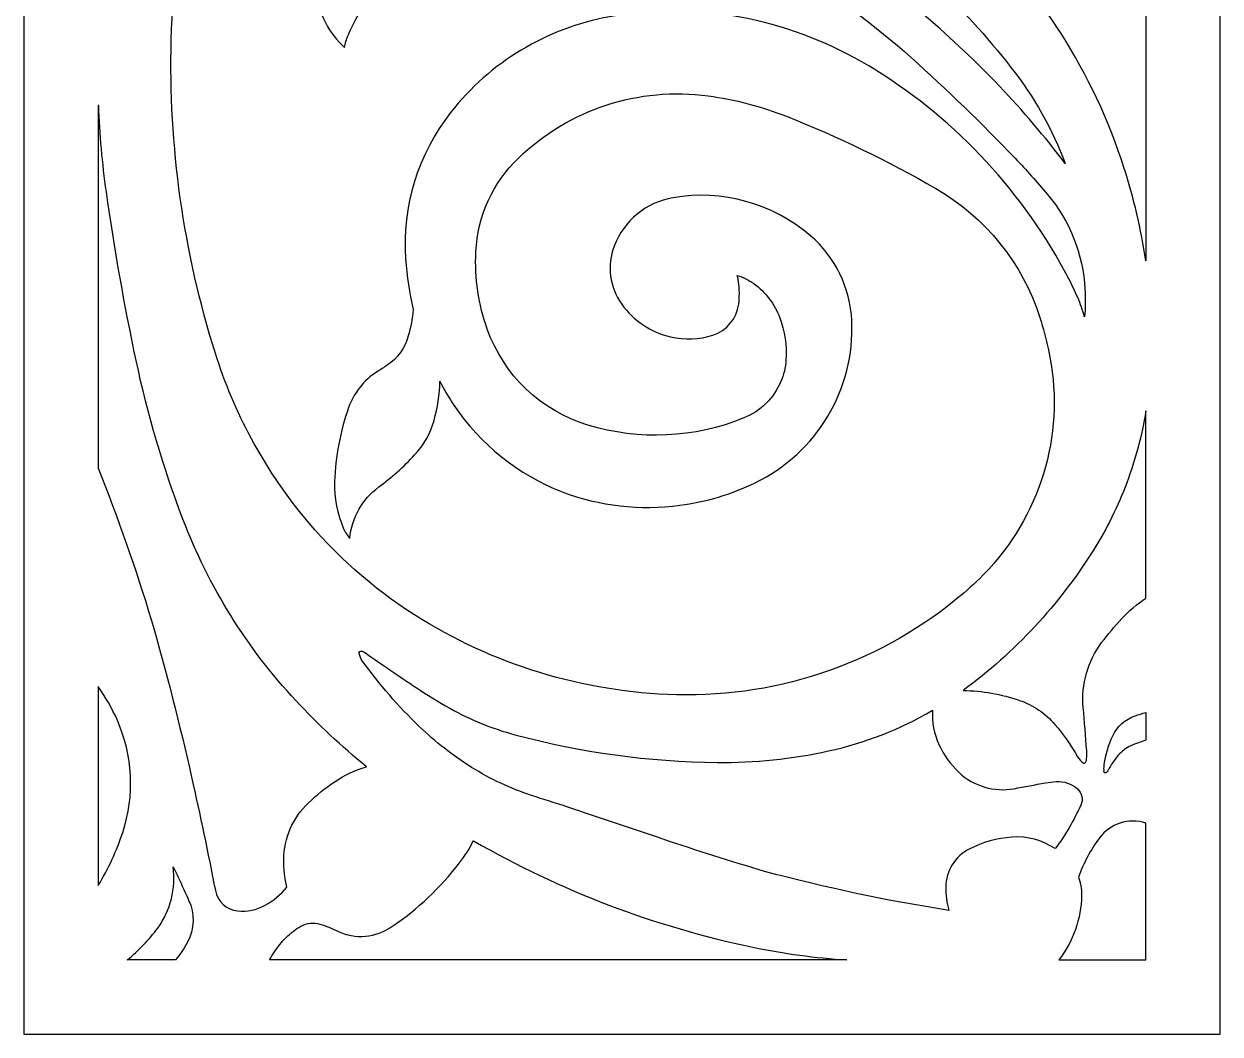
# Model space of a CAD drawing. Header units: centimetres. Extents: x 16.2 to 21.4, y -9 to 9.
# Drawn here: x 16.2 to 21.44, y -9 to -4.58 of the extents above; entities that cross this region are included whole.
import ezdxf

# ---------------------------------------------------------------- set-up
doc = ezdxf.new("R2010")
doc.units = ezdxf.units.CM
doc.header["$MEASUREMENT"] = 0
doc.layers.add('layer 1', color=7, linetype='Continuous')

msp = doc.modelspace()

# ---------------------------------------------------------------- linework, layer by layer
at = {"layer": 'layer 1', "color": 250}
for points, knots in [([(16.20135, 9.00077), (16.20135, 9.00077), (21.43971, 9.00077), (21.43971, 9.00077), (21.43971, 9.00077), (21.43971, 9.00077), (21.43971, -9.00021), (21.43971, -9.00021), (21.43971, -9.00021), (21.43971, -9.00021), (16.20134, -9.00021), (16.20134, -9.00021), (16.20134, -9.00021), (16.20134, -9.00021), (16.20134, 9.00077), (16.20134, 9.00077), (16.20134, 9.00077), (16.20134, 9.00077), (16.20135, 9.00077), (16.20135, 9.00077)], [0, 0, 0, 0, 0.1666667, 0.1666667, 0.1666667, 0.1666667, 0.3333333, 0.3333333, 0.3333333, 0.3333333, 0.5, 0.5, 0.5, 0.5, 0.6666667, 0.6666667, 0.6666667, 0.6666667, 1, 1, 1, 1]), ([(17.90668, -5.82634), (17.88901, -5.75374), (17.8776, -5.67974), (17.87254, -5.60517), (17.87254, -5.60517), (17.85688, -5.37431), (17.92733, -5.14566), (18.07016, -4.96358), (18.07016, -4.96358), (18.24286, -4.74343), (18.49053, -4.59418), (18.76588, -4.54424), (18.76588, -4.54424), (18.97947, -4.50549), (19.19881, -4.51118), (19.4101, -4.56089), (19.4101, -4.56089), (19.59455, -4.60434), (19.77068, -4.67771), (19.93146, -4.778), (19.93146, -4.778), (20.29009, -5.00175), (20.5823, -5.31774), (20.77753, -5.69273), (20.77753, -5.69273), (20.79118, -5.71957), (20.80407, -5.74677), (20.81614, -5.77436), (20.81614, -5.77436), (20.82818, -5.80197), (20.8383, -5.8304), (20.84646, -5.85939), (20.84646, -5.85939), (20.84959, -5.81903), (20.85011, -5.77847), (20.84798, -5.73804), (20.84798, -5.73804), (20.83997, -5.58522), (20.78237, -5.43927), (20.68383, -5.3222), (20.68383, -5.3222), (20.63828, -5.26803), (20.59097, -5.21536), (20.542, -5.16421), (20.542, -5.16421), (20.39586, -5.01164), (20.24411, -4.86449), (20.08705, -4.72317), (20.08705, -4.72317), (19.92962, -4.58151), (19.75851, -4.45595), (19.5761, -4.34834), (19.5761, -4.34834), (19.40976, -4.25021), (19.22916, -4.1786), (19.04074, -4.13609), (19.04074, -4.13609), (18.85286, -4.09371), (18.66071, -4.07319), (18.46811, -4.07502), (18.46811, -4.07502), (18.32476, -4.07639), (18.18401, -4.11283), (18.05806, -4.18122), (18.05806, -4.18122), (17.93289, -4.2492), (17.82145, -4.33973), (17.72925, -4.44831), (17.72925, -4.44831), (17.68403, -4.50159), (17.64745, -4.56158), (17.6208, -4.62621), (17.6208, -4.62621), (17.61376, -4.64322), (17.60879, -4.66102), (17.60594, -4.67925), (17.60594, -4.67925), (17.5721, -4.64888), (17.54408, -4.61251), (17.52343, -4.572), (17.52343, -4.572), (17.46084, -4.44938), (17.44149, -4.30915), (17.46853, -4.17417), (17.46853, -4.17417), (17.48368, -4.09833), (17.52132, -4.02874), (17.5765, -3.97452), (17.5765, -3.97452), (17.63137, -3.92063), (17.69935, -3.88186), (17.77367, -3.86211), (17.77367, -3.86211), (17.71571, -3.84984), (17.65943, -3.83043), (17.60617, -3.80431), (17.60617, -3.80431), (17.55311, -3.77829), (17.5018, -3.74871), (17.4527, -3.7158), (17.4527, -3.7158), (17.40552, -3.68416), (17.36329, -3.64562), (17.32748, -3.60149), (17.32748, -3.60149), (17.28747, -3.5523), (17.25742, -3.49577), (17.23896, -3.43513), (17.23896, -3.43513), (17.33008, -3.39099), (17.4289, -3.36489), (17.5299, -3.35832), (17.5299, -3.35832), (17.63032, -3.3518), (17.73115, -3.35659), (17.83049, -3.37262), (17.83049, -3.37262), (17.85061, -3.37588), (17.87058, -3.38021), (17.89023, -3.38558), (17.89023, -3.38558), (17.85722, -3.31857), (17.83806, -3.24553), (17.83394, -3.17091), (17.83394, -3.17091), (17.82979, -3.09658), (17.83771, -3.02206), (17.8574, -2.95026), (17.8574, -2.95026), (17.88795, -2.83865), (17.96319, -2.74452), (18.06524, -2.69004), (18.06524, -2.69004), (18.10502, -2.66884), (18.14732, -2.65275), (18.19112, -2.64225), (18.19112, -2.64225), (18.1728, -2.71757), (18.16217, -2.79453), (18.15946, -2.87201), (18.15946, -2.87201), (18.15669, -2.94936), (18.15819, -3.02675), (18.16391, -3.10394), (18.16391, -3.10394), (18.17405, -3.24039), (18.24801, -3.36399), (18.36356, -3.43734), (18.36356, -3.43734), (18.42968, -3.47932), (18.49913, -3.51588), (18.5712, -3.54661), (18.5712, -3.54661), (18.62159, -3.56818), (18.67191, -3.58998), (18.72207, -3.61213), (18.72207, -3.61213), (18.9257, -3.70593), (19.12313, -3.81277), (19.31307, -3.93183), (19.31307, -3.93183), (19.60627, -4.1156), (19.88613, -4.31993), (20.15048, -4.54323), (20.15048, -4.54323), (20.37738, -4.73491), (20.58246, -4.9511), (20.76193, -5.18777), (20.76193, -5.18777), (20.70447, -5.03594), (20.6243, -4.89373), (20.52409, -4.766), (20.52409, -4.766), (20.41758, -4.63023), (20.30099, -4.50267), (20.1753, -4.38447), (20.1753, -4.38447), (20.10587, -4.31915), (20.03494, -4.25538), (19.96266, -4.19322), (19.96266, -4.19322), (19.79788, -4.05145), (19.63571, -3.90671), (19.4761, -3.75914), (19.4761, -3.75914), (19.32935, -3.62347), (19.20095, -3.46912), (19.09416, -3.30019), (19.09416, -3.30019), (19.03798, -3.21126), (18.99188, -3.11625), (18.95678, -3.01708), (18.95678, -3.01708), (18.8532, -2.72447), (18.85039, -2.40547), (18.94867, -2.11105), (18.94867, -2.11105), (18.98473, -2.00815), (19.03466, -1.91066), (19.09708, -1.82129), (19.09708, -1.82129), (19.32775, -1.49087), (19.68695, -1.27248), (20.08643, -1.21943), (20.08643, -1.21943), (20.19959, -1.20444), (20.31478, -1.21741), (20.42177, -1.2572), (20.42177, -1.2572), (20.39609, -1.18169), (20.37859, -1.10362), (20.36958, -1.02437), (20.36958, -1.02437), (20.35638, -0.90827), (20.37542, -0.79072), (20.4246, -0.6847), (20.4246, -0.6847), (20.46059, -0.60718), (20.50609, -0.53445), (20.5601, -0.46824), (20.5601, -0.46824), (20.62848, -0.38432), (20.66326, -0.27806), (20.65767, -0.16992), (20.65767, -0.16992), (20.65457, -0.10984), (20.64615, -0.05019), (20.63247, 0.00836), (20.63247, 0.00836), (20.58879, -0.03633), (20.54349, -0.07944), (20.49669, -0.12083), (20.49669, -0.12083), (20.36946, -0.23348), (20.24027, -0.34382), (20.10921, -0.45193), (20.10921, -0.45193), (20.01951, -0.52593), (19.92641, -0.59569), (19.83026, -0.66105), (19.83026, -0.66105), (19.71498, -0.7365), (19.59745, -0.80842), (19.47778, -0.87672), (19.47778, -0.87672), (19.3576, -0.94535), (19.23767, -1.01443), (19.11798, -1.08392), (19.11798, -1.08392), (18.68908, -1.34289), (18.29961, -1.66193), (17.96131, -2.03152), (17.96131, -2.03152), (17.63709, -2.39054), (17.37022, -2.79727), (17.17, -3.23764), (17.17, -3.23764), (16.96894, -3.67988), (16.85895, -4.15781), (16.84653, -4.64346), (16.84653, -4.64346), (16.83462, -5.10957), (16.89998, -5.57428), (17.03994, -6.01901), (17.03994, -6.01901), (17.12164, -6.27847), (17.25186, -6.51993), (17.42386, -6.73065), (17.42386, -6.73065), (17.56226, -6.90029), (17.72691, -7.04661), (17.9117, -7.16408), (17.9117, -7.16408), (18.2553, -7.38253), (18.65155, -7.50353), (19.05858, -7.51411), (19.05858, -7.51411), (19.51899, -7.52611), (19.96723, -7.36744), (20.31741, -7.06831), (20.31741, -7.06831), (20.35589, -7.03546), (20.3924, -7.00037), (20.42675, -6.96326), (20.42675, -6.96326), (20.66573, -6.70503), (20.76341, -6.34663), (20.6882, -6.00297), (20.6882, -6.00297), (20.67781, -5.95546), (20.66521, -5.90847), (20.65046, -5.86216), (20.65046, -5.86216), (20.57436, -5.62344), (20.41204, -5.42188), (20.19502, -5.29669), (20.19502, -5.29669), (19.98482, -5.17549), (19.76611, -5.06977), (19.54053, -4.98043), (19.54053, -4.98043), (19.43051, -4.93689), (19.31565, -4.90683), (19.19841, -4.89093), (19.19841, -4.89093), (18.89408, -4.84975), (18.58784, -4.94991), (18.3669, -5.16324), (18.3669, -5.16324), (18.25468, -5.27155), (18.18803, -5.41845), (18.18056, -5.57425), (18.18056, -5.57425), (18.17503, -5.68935), (18.19204, -5.80433), (18.23068, -5.91291), (18.23068, -5.91291), (18.30261, -6.11496), (18.46595, -6.27078), (18.67121, -6.33299), (18.67121, -6.33299), (18.89581, -6.40112), (19.13683, -6.39011), (19.35422, -6.3017), (19.35422, -6.3017), (19.42719, -6.27207), (19.4854, -6.21486), (19.51631, -6.14241), (19.51631, -6.14241), (19.52909, -6.11249), (19.53665, -6.08058), (19.53867, -6.04812), (19.53867, -6.04812), (19.54257, -5.98494), (19.53316, -5.92167), (19.51112, -5.8624), (19.51112, -5.8624), (19.4888, -5.8024), (19.44919, -5.75045), (19.39722, -5.71312), (19.39722, -5.71312), (19.37538, -5.69742), (19.35119, -5.68527), (19.32554, -5.67709), (19.32554, -5.67709), (19.33496, -5.71837), (19.33695, -5.76102), (19.33149, -5.80299), (19.33149, -5.80299), (19.32326, -5.8661), (19.27938, -5.91887), (19.21885, -5.93851), (19.21885, -5.93851), (19.15873, -5.95799), (19.09438, -5.96072), (19.03281, -5.9464), (19.03281, -5.9464), (18.94655, -5.92639), (18.87055, -5.87555), (18.81913, -5.80346), (18.81913, -5.80346), (18.76623, -5.72932), (18.75401, -5.63355), (18.78643, -5.54848), (18.78643, -5.54848), (18.82873, -5.43748), (18.92665, -5.35703), (19.0437, -5.33694), (19.0437, -5.33694), (19.25929, -5.29998), (19.48025, -5.36125), (19.64611, -5.50387), (19.64611, -5.50387), (19.75494, -5.59746), (19.82039, -5.73194), (19.82698, -5.87529), (19.82698, -5.87529), (19.84079, -6.17527), (19.67414, -6.45474), (19.40385, -6.58551), (19.40385, -6.58551), (19.29979, -6.63582), (19.18835, -6.66916), (19.07378, -6.68426), (19.07378, -6.68426), (18.89981, -6.70724), (18.72283, -6.68709), (18.55848, -6.62566), (18.55848, -6.62566), (18.36542, -6.54996), (18.1999, -6.41713), (18.08415, -6.24504), (18.08415, -6.24504), (18.06182, -6.21157), (18.04137, -6.17686), (18.0229, -6.14109), (18.0229, -6.14109), (18.02167, -6.19906), (18.01304, -6.25665), (17.99726, -6.31244), (17.99726, -6.31244), (17.98133, -6.36879), (17.95227, -6.42061), (17.9125, -6.46357), (17.9125, -6.46357), (17.86471, -6.51525), (17.81209, -6.56225), (17.75538, -6.60395), (17.75538, -6.60395), (17.68285, -6.65734), (17.63671, -6.73927), (17.62869, -6.82897), (17.62869, -6.82897), (17.61754, -6.81633), (17.6084, -6.80207), (17.60157, -6.78665), (17.60157, -6.78665), (17.57289, -6.72191), (17.55931, -6.65143), (17.56182, -6.58062), (17.56182, -6.58062), (17.56574, -6.47012), (17.58644, -6.36081), (17.62316, -6.2565), (17.62316, -6.2565), (17.64599, -6.19169), (17.68994, -6.13633), (17.74795, -6.09946), (17.74795, -6.09946), (17.76274, -6.09005), (17.77745, -6.08051), (17.79209, -6.07085), (17.79209, -6.07085), (17.83757, -6.04082), (17.87052, -5.99521), (17.8848, -5.9426), (17.8848, -5.9426), (17.89515, -5.90448), (17.90245, -5.86562), (17.90667, -5.82634), (17.90667, -5.82634), (17.90667, -5.82634), (17.90668, -5.82634), (17.90668, -5.82634)], [0, 0, 0, 0, 0.0089286, 0.0089286, 0.0089286, 0.0089286, 0.0178571, 0.0178571, 0.0178571, 0.0178571, 0.0267857, 0.0267857, 0.0267857, 0.0267857, 0.0357143, 0.0357143, 0.0357143, 0.0357143, 0.0446429, 0.0446429, 0.0446429, 0.0446429, 0.0535714, 0.0535714, 0.0535714, 0.0535714, 0.0625, 0.0625, 0.0625, 0.0625, 0.0714286, 0.0714286, 0.0714286, 0.0714286, 0.0803571, 0.0803571, 0.0803571, 0.0803571, 0.0892857, 0.0892857, 0.0892857, 0.0892857, 0.0982143, 0.0982143, 0.0982143, 0.0982143, 0.1071429, 0.1071429, 0.1071429, 0.1071429, 0.1160714, 0.1160714, 0.1160714, 0.1160714, 0.125, 0.125, 0.125, 0.125, 0.1339286, 0.1339286, 0.1339286, 0.1339286, 0.1428571, 0.1428571, 0.1428571, 0.1428571, 0.1517857, 0.1517857, 0.1517857, 0.1517857, 0.1607143, 0.1607143, 0.1607143, 0.1607143, 0.1696429, 0.1696429, 0.1696429, 0.1696429, 0.1785714, 0.1785714, 0.1785714, 0.1785714, 0.1875, 0.1875, 0.1875, 0.1875, 0.1964286, 0.1964286, 0.1964286, 0.1964286, 0.2053571, 0.2053571, 0.2053571, 0.2053571, 0.2142857, 0.2142857, 0.2142857, 0.2142857, 0.2232143, 0.2232143, 0.2232143, 0.2232143, 0.2321429, 0.2321429, 0.2321429, 0.2321429, 0.2410714, 0.2410714, 0.2410714, 0.2410714, 0.25, 0.25, 0.25, 0.25, 0.2589286, 0.2589286, 0.2589286, 0.2589286, 0.2678571, 0.2678571, 0.2678571, 0.2678571, 0.2767857, 0.2767857, 0.2767857, 0.2767857, 0.2857143, 0.2857143, 0.2857143, 0.2857143, 0.2946429, 0.2946429, 0.2946429, 0.2946429, 0.3035714, 0.3035714, 0.3035714, 0.3035714, 0.3125, 0.3125, 0.3125, 0.3125, 0.3214286, 0.3214286, 0.3214286, 0.3214286, 0.3303571, 0.3303571, 0.3303571, 0.3303571, 0.3392857, 0.3392857, 0.3392857, 0.3392857, 0.3482143, 0.3482143, 0.3482143, 0.3482143, 0.3571429, 0.3571429, 0.3571429, 0.3571429, 0.3660714, 0.3660714, 0.3660714, 0.3660714, 0.375, 0.375, 0.375, 0.375, 0.3839286, 0.3839286, 0.3839286, 0.3839286, 0.3928571, 0.3928571, 0.3928571, 0.3928571, 0.4017857, 0.4017857, 0.4017857, 0.4017857, 0.4107143, 0.4107143, 0.4107143, 0.4107143, 0.4196429, 0.4196429, 0.4196429, 0.4196429, 0.4285714, 0.4285714, 0.4285714, 0.4285714, 0.4375, 0.4375, 0.4375, 0.4375, 0.4464286, 0.4464286, 0.4464286, 0.4464286, 0.4553571, 0.4553571, 0.4553571, 0.4553571, 0.4642857, 0.4642857, 0.4642857, 0.4642857, 0.4732143, 0.4732143, 0.4732143, 0.4732143, 0.4821429, 0.4821429, 0.4821429, 0.4821429, 0.4910714, 0.4910714, 0.4910714, 0.4910714, 0.5, 0.5, 0.5, 0.5, 0.5089286, 0.5089286, 0.5089286, 0.5089286, 0.5178571, 0.5178571, 0.5178571, 0.5178571, 0.5267857, 0.5267857, 0.5267857, 0.5267857, 0.5357143, 0.5357143, 0.5357143, 0.5357143, 0.5446429, 0.5446429, 0.5446429, 0.5446429, 0.5535714, 0.5535714, 0.5535714, 0.5535714, 0.5625, 0.5625, 0.5625, 0.5625, 0.5714286, 0.5714286, 0.5714286, 0.5714286, 0.5803571, 0.5803571, 0.5803571, 0.5803571, 0.5892857, 0.5892857, 0.5892857, 0.5892857, 0.5982143, 0.5982143, 0.5982143, 0.5982143, 0.6071429, 0.6071429, 0.6071429, 0.6071429, 0.6160714, 0.6160714, 0.6160714, 0.6160714, 0.625, 0.625, 0.625, 0.625, 0.6339286, 0.6339286, 0.6339286, 0.6339286, 0.6428571, 0.6428571, 0.6428571, 0.6428571, 0.6517857, 0.6517857, 0.6517857, 0.6517857, 0.6607143, 0.6607143, 0.6607143, 0.6607143, 0.6696429, 0.6696429, 0.6696429, 0.6696429, 0.6785714, 0.6785714, 0.6785714, 0.6785714, 0.6875, 0.6875, 0.6875, 0.6875, 0.6964286, 0.6964286, 0.6964286, 0.6964286, 0.7053571, 0.7053571, 0.7053571, 0.7053571, 0.7142857, 0.7142857, 0.7142857, 0.7142857, 0.7232143, 0.7232143, 0.7232143, 0.7232143, 0.7321429, 0.7321429, 0.7321429, 0.7321429, 0.7410714, 0.7410714, 0.7410714, 0.7410714, 0.75, 0.75, 0.75, 0.75, 0.7589286, 0.7589286, 0.7589286, 0.7589286, 0.7678571, 0.7678571, 0.7678571, 0.7678571, 0.7767857, 0.7767857, 0.7767857, 0.7767857, 0.7857143, 0.7857143, 0.7857143, 0.7857143, 0.7946429, 0.7946429, 0.7946429, 0.7946429, 0.8035714, 0.8035714, 0.8035714, 0.8035714, 0.8125, 0.8125, 0.8125, 0.8125, 0.8214286, 0.8214286, 0.8214286, 0.8214286, 0.8303571, 0.8303571, 0.8303571, 0.8303571, 0.8392857, 0.8392857, 0.8392857, 0.8392857, 0.8482143, 0.8482143, 0.8482143, 0.8482143, 0.8571429, 0.8571429, 0.8571429, 0.8571429, 0.8660714, 0.8660714, 0.8660714, 0.8660714, 0.875, 0.875, 0.875, 0.875, 0.8839286, 0.8839286, 0.8839286, 0.8839286, 0.8928571, 0.8928571, 0.8928571, 0.8928571, 0.9017857, 0.9017857, 0.9017857, 0.9017857, 0.9107143, 0.9107143, 0.9107143, 0.9107143, 0.9196429, 0.9196429, 0.9196429, 0.9196429, 0.9285714, 0.9285714, 0.9285714, 0.9285714, 0.9375, 0.9375, 0.9375, 0.9375, 0.9464286, 0.9464286, 0.9464286, 0.9464286, 0.9553571, 0.9553571, 0.9553571, 0.9553571, 0.9642857, 0.9642857, 0.9642857, 0.9642857, 0.9732143, 0.9732143, 0.9732143, 0.9732143, 0.9821429, 0.9821429, 0.9821429, 0.9821429, 1, 1, 1, 1]), ([(21.11469, -2.63164), (21.10598, -2.6626), (21.09554, -2.69303), (21.08337, -2.72276), (21.08337, -2.72276), (21.03745, -2.83497), (20.95479, -2.92835), (20.84898, -2.9876), (20.84898, -2.9876), (20.65498, -3.09624), (20.42903, -3.13389), (20.21026, -3.09413), (20.21026, -3.09413), (20.03626, -3.0625), (19.88627, -2.95275), (19.80334, -2.7966), (19.80334, -2.7966), (19.74884, -2.69402), (19.74629, -2.57159), (19.79644, -2.4668), (19.79644, -2.4668), (19.82205, -2.4132), (19.86377, -2.36888), (19.91568, -2.33998), (19.91568, -2.33998), (20.00547, -2.29078), (20.11421, -2.2908), (20.20399, -2.33998), (20.20399, -2.33998), (20.25986, -2.37055), (20.30302, -2.42004), (20.32569, -2.47955), (20.32569, -2.47955), (20.34818, -2.53849), (20.35282, -2.60276), (20.33913, -2.66427), (20.33913, -2.66427), (20.33235, -2.69459), (20.31257, -2.7204), (20.28509, -2.73481), (20.28509, -2.73481), (20.25821, -2.74892), (20.22757, -2.75423), (20.19754, -2.74998), (20.19754, -2.74998), (20.21471, -2.78727), (20.23891, -2.82088), (20.26873, -2.84906), (20.26873, -2.84906), (20.32564, -2.90282), (20.40623, -2.92328), (20.48189, -2.90305), (20.48189, -2.90305), (20.59768, -2.87208), (20.70485, -2.81525), (20.7954, -2.73672), (20.7954, -2.73672), (20.87463, -2.66805), (20.91888, -2.56755), (20.91597, -2.46272), (20.91597, -2.46272), (20.91446, -2.40845), (20.90774, -2.35448), (20.89584, -2.30151), (20.89584, -2.30151), (20.82961, -2.01187), (20.6323, -1.76985), (20.36182, -1.64692), (20.36182, -1.64692), (20.23499, -1.58925), (20.09167, -1.57944), (19.95817, -1.61931), (19.95817, -1.61931), (19.79478, -1.66813), (19.65194, -1.76898), (19.5513, -1.90661), (19.5513, -1.90661), (19.38565, -2.13328), (19.29923, -2.408), (19.30548, -2.68868), (19.30548, -2.68868), (19.30987, -2.88558), (19.37252, -3.07662), (19.48561, -3.23783), (19.48561, -3.23783), (19.5786, -3.37043), (19.6843, -3.49359), (19.80125, -3.60561), (19.80125, -3.60561), (19.86935, -3.67083), (19.93785, -3.73562), (20.00679, -3.79999), (20.00679, -3.79999), (20.14126, -3.92541), (20.27258, -4.05419), (20.40058, -4.18624), (20.40058, -4.18624), (20.52893, -4.31855), (20.64376, -4.46335), (20.74343, -4.61843), (20.74343, -4.61843), (20.8598, -4.80129), (20.95235, -4.99835), (21.01875, -5.2047), (21.01875, -5.2047), (21.06172, -5.33808), (21.0938, -5.47477), (21.11467, -5.61337), (21.11467, -5.61337), (21.11467, -5.61337), (21.11467, -2.63164), (21.11467, -2.63164), (21.11467, -2.63164), (21.11467, -2.63164), (21.11469, -2.63164), (21.11469, -2.63164)], [0, 0, 0, 0, 0.0333333, 0.0333333, 0.0333333, 0.0333333, 0.0666667, 0.0666667, 0.0666667, 0.0666667, 0.1, 0.1, 0.1, 0.1, 0.1333333, 0.1333333, 0.1333333, 0.1333333, 0.1666667, 0.1666667, 0.1666667, 0.1666667, 0.2, 0.2, 0.2, 0.2, 0.2333333, 0.2333333, 0.2333333, 0.2333333, 0.2666667, 0.2666667, 0.2666667, 0.2666667, 0.3, 0.3, 0.3, 0.3, 0.3333333, 0.3333333, 0.3333333, 0.3333333, 0.3666667, 0.3666667, 0.3666667, 0.3666667, 0.4, 0.4, 0.4, 0.4, 0.4333333, 0.4333333, 0.4333333, 0.4333333, 0.4666667, 0.4666667, 0.4666667, 0.4666667, 0.5, 0.5, 0.5, 0.5, 0.5333333, 0.5333333, 0.5333333, 0.5333333, 0.5666667, 0.5666667, 0.5666667, 0.5666667, 0.6, 0.6, 0.6, 0.6, 0.6333333, 0.6333333, 0.6333333, 0.6333333, 0.6666667, 0.6666667, 0.6666667, 0.6666667, 0.7, 0.7, 0.7, 0.7, 0.7333333, 0.7333333, 0.7333333, 0.7333333, 0.7666667, 0.7666667, 0.7666667, 0.7666667, 0.8, 0.8, 0.8, 0.8, 0.8333333, 0.8333333, 0.8333333, 0.8333333, 0.8666667, 0.8666667, 0.8666667, 0.8666667, 0.9, 0.9, 0.9, 0.9, 0.9333333, 0.9333333, 0.9333333, 0.9333333, 1, 1, 1, 1]), ([(16.52638, -6.52139), (16.52638, -6.52139), (16.52638, -4.93365), (16.52638, -4.93365), (16.52638, -4.93365), (16.52638, -4.93365), (16.52867, -4.93349), (16.52867, -4.93349), (16.52867, -4.93349), (16.53357, -5.05988), (16.54486, -5.18594), (16.56252, -5.3112), (16.56252, -5.3112), (16.59747, -5.55888), (16.64093, -5.80524), (16.69283, -6.04994), (16.69283, -6.04994), (16.74307, -6.28657), (16.81155, -6.51892), (16.89763, -6.74497), (16.89763, -6.74497), (17.01001, -7.03985), (17.1783, -7.31007), (17.39345, -7.54088), (17.39345, -7.54088), (17.48955, -7.64399), (17.59247, -7.74048), (17.70157, -7.8297), (17.70157, -7.8297), (17.65265, -7.84341), (17.60617, -7.86487), (17.56407, -7.89333), (17.56407, -7.89333), (17.52214, -7.92164), (17.48272, -7.95352), (17.4462, -7.98854), (17.4462, -7.98854), (17.37884, -8.05319), (17.34028, -8.14212), (17.33923, -8.23548), (17.33923, -8.23548), (17.33874, -8.27645), (17.34343, -8.31733), (17.3531, -8.35713), (17.3531, -8.35713), (17.32641, -8.38905), (17.29414, -8.41584), (17.25789, -8.43622), (17.25789, -8.43622), (17.22109, -8.45688), (17.17865, -8.46552), (17.13666, -8.4609), (17.13666, -8.4609), (17.08842, -8.45561), (17.0492, -8.41945), (17.03985, -8.37185), (17.03985, -8.37185), (17.00737, -8.20593), (16.97263, -8.04045), (16.93566, -7.87548), (16.93566, -7.87548), (16.88354, -7.64363), (16.82468, -7.41339), (16.759, -7.18502), (16.759, -7.18502), (16.69101, -6.96058), (16.6134, -6.73917), (16.52638, -6.52139)], [0, 0, 0, 0, 0.0555556, 0.0555556, 0.0555556, 0.0555556, 0.1111111, 0.1111111, 0.1111111, 0.1111111, 0.1666667, 0.1666667, 0.1666667, 0.1666667, 0.2222222, 0.2222222, 0.2222222, 0.2222222, 0.2777778, 0.2777778, 0.2777778, 0.2777778, 0.3333333, 0.3333333, 0.3333333, 0.3333333, 0.3888889, 0.3888889, 0.3888889, 0.3888889, 0.4444444, 0.4444444, 0.4444444, 0.4444444, 0.5, 0.5, 0.5, 0.5, 0.5555556, 0.5555556, 0.5555556, 0.5555556, 0.6111111, 0.6111111, 0.6111111, 0.6111111, 0.6666667, 0.6666667, 0.6666667, 0.6666667, 0.7222222, 0.7222222, 0.7222222, 0.7222222, 0.7777778, 0.7777778, 0.7777778, 0.7777778, 0.8333333, 0.8333333, 0.8333333, 0.8333333, 0.8888889, 0.8888889, 0.8888889, 0.8888889, 1, 1, 1, 1]), ([(21.11467, -7.09142), (21.07619, -7.11674), (21.0409, -7.14658), (21.00952, -7.18027), (21.00952, -7.18027), (20.97822, -7.21387), (20.94868, -7.24909), (20.92111, -7.28579), (20.92111, -7.28579), (20.85998, -7.36704), (20.83119, -7.46799), (20.84028, -7.56931), (20.84028, -7.56931), (20.84593, -7.63252), (20.85106, -7.69577), (20.85561, -7.75912), (20.85561, -7.75912), (20.85648, -7.77107), (20.85634, -7.78305), (20.85521, -7.79499), (20.85521, -7.79499), (20.85479, -7.79937), (20.85385, -7.80367), (20.85244, -7.80783), (20.85244, -7.80783), (20.85161, -7.81026), (20.84968, -7.81216), (20.8472, -7.81299), (20.8472, -7.81299), (20.8448, -7.8138), (20.84208, -7.81341), (20.83997, -7.81199), (20.83997, -7.81199), (20.83002, -7.80518), (20.82179, -7.79623), (20.81579, -7.78579), (20.81579, -7.78579), (20.78708, -7.73571), (20.75384, -7.68838), (20.71646, -7.64437), (20.71646, -7.64437), (20.67517, -7.59571), (20.62155, -7.55917), (20.56114, -7.53853), (20.56114, -7.53853), (20.48159, -7.51135), (20.39833, -7.49672), (20.31427, -7.49517), (20.31427, -7.49517), (20.54176, -7.32801), (20.73549, -7.11936), (20.88535, -6.88014), (20.88535, -6.88014), (20.94375, -6.78693), (20.99266, -6.68812), (21.03141, -6.58514), (21.03141, -6.58514), (21.06915, -6.48317), (21.09701, -6.37783), (21.11467, -6.27052), (21.11467, -6.27052), (21.11467, -6.27052), (21.11467, -7.09142), (21.11467, -7.09142)], [0, 0, 0, 0, 0.0588235, 0.0588235, 0.0588235, 0.0588235, 0.1176471, 0.1176471, 0.1176471, 0.1176471, 0.1764706, 0.1764706, 0.1764706, 0.1764706, 0.2352941, 0.2352941, 0.2352941, 0.2352941, 0.2941176, 0.2941176, 0.2941176, 0.2941176, 0.3529412, 0.3529412, 0.3529412, 0.3529412, 0.4117647, 0.4117647, 0.4117647, 0.4117647, 0.4705882, 0.4705882, 0.4705882, 0.4705882, 0.5294118, 0.5294118, 0.5294118, 0.5294118, 0.5882353, 0.5882353, 0.5882353, 0.5882353, 0.6470588, 0.6470588, 0.6470588, 0.6470588, 0.7058824, 0.7058824, 0.7058824, 0.7058824, 0.7647059, 0.7647059, 0.7647059, 0.7647059, 0.8235294, 0.8235294, 0.8235294, 0.8235294, 0.8823529, 0.8823529, 0.8823529, 0.8823529, 1, 1, 1, 1]), ([(20.71741, -8.18808), (20.74022, -8.15907), (20.76075, -8.12839), (20.77881, -8.09622), (20.77881, -8.09622), (20.79684, -8.06409), (20.81376, -8.03136), (20.82959, -7.99812), (20.82959, -7.99812), (20.84131, -7.97344), (20.83533, -7.94402), (20.81491, -7.92592), (20.81491, -7.92592), (20.78936, -7.90323), (20.7558, -7.89176), (20.72167, -7.89403), (20.72167, -7.89403), (20.70601, -7.89509), (20.69041, -7.89705), (20.67495, -7.89991), (20.67495, -7.89991), (20.62915, -7.9085), (20.58333, -7.91693), (20.5375, -7.92538), (20.5375, -7.92538), (20.4507, -7.9413), (20.36144, -7.91501), (20.29706, -7.85468), (20.29706, -7.85468), (20.25974, -7.81968), (20.22955, -7.77785), (20.20814, -7.73142), (20.20814, -7.73142), (20.18656, -7.6847), (20.17709, -7.63331), (20.18057, -7.58198), (20.18057, -7.58198), (20.03879, -7.66496), (19.88479, -7.7251), (19.72435, -7.76015), (19.72435, -7.76015), (19.56437, -7.79506), (19.40092, -7.81193), (19.23718, -7.81039), (19.23718, -7.81039), (18.93795, -7.80756), (18.6402, -7.76681), (18.35122, -7.68909), (18.35122, -7.68909), (18.25207, -7.66244), (18.15662, -7.62357), (18.06708, -7.57333), (18.06708, -7.57333), (18.01659, -7.54501), (17.96724, -7.51474), (17.91904, -7.48262), (17.91904, -7.48262), (17.84456, -7.43286), (17.77056, -7.38228), (17.69719, -7.33088), (17.69719, -7.33088), (17.6926, -7.32767), (17.68763, -7.32508), (17.68234, -7.3231), (17.68234, -7.3231), (17.67907, -7.32192), (17.67542, -7.32257), (17.67278, -7.32484), (17.67278, -7.32484), (17.67013, -7.32712), (17.66896, -7.33061), (17.66966, -7.33401), (17.66966, -7.33401), (17.67197, -7.34524), (17.67661, -7.35585), (17.68331, -7.36512), (17.68331, -7.36512), (17.75772, -7.4684), (17.84126, -7.56478), (17.93294, -7.65309), (17.93294, -7.65309), (18.00284, -7.72046), (18.07951, -7.78038), (18.16175, -7.83195), (18.16175, -7.83195), (18.24408, -7.88356), (18.3324, -7.9249), (18.4248, -7.95509), (18.4248, -7.95509), (18.47738, -7.97227), (18.53004, -7.98926), (18.58276, -8.00608), (18.58276, -8.00608), (18.72249, -8.05258), (18.86206, -8.0995), (19.00148, -8.14682), (19.00148, -8.14682), (19.14825, -8.19664), (19.29601, -8.24352), (19.44462, -8.28746), (19.44462, -8.28746), (19.7107, -8.35886), (19.98036, -8.41606), (20.2525, -8.45883), (20.2525, -8.45883), (20.24283, -8.42535), (20.23812, -8.39059), (20.23846, -8.35575), (20.23846, -8.35575), (20.23921, -8.28586), (20.27867, -8.22213), (20.34084, -8.19025), (20.34084, -8.19025), (20.39933, -8.16026), (20.46328, -8.14239), (20.52882, -8.13768), (20.52882, -8.13768), (20.59554, -8.13288), (20.66198, -8.15065), (20.71741, -8.18808)], [0, 0, 0, 0, 0.0322581, 0.0322581, 0.0322581, 0.0322581, 0.0645161, 0.0645161, 0.0645161, 0.0645161, 0.0967742, 0.0967742, 0.0967742, 0.0967742, 0.1290323, 0.1290323, 0.1290323, 0.1290323, 0.1612903, 0.1612903, 0.1612903, 0.1612903, 0.1935484, 0.1935484, 0.1935484, 0.1935484, 0.2258065, 0.2258065, 0.2258065, 0.2258065, 0.2580645, 0.2580645, 0.2580645, 0.2580645, 0.2903226, 0.2903226, 0.2903226, 0.2903226, 0.3225806, 0.3225806, 0.3225806, 0.3225806, 0.3548387, 0.3548387, 0.3548387, 0.3548387, 0.3870968, 0.3870968, 0.3870968, 0.3870968, 0.4193548, 0.4193548, 0.4193548, 0.4193548, 0.4516129, 0.4516129, 0.4516129, 0.4516129, 0.483871, 0.483871, 0.483871, 0.483871, 0.516129, 0.516129, 0.516129, 0.516129, 0.5483871, 0.5483871, 0.5483871, 0.5483871, 0.5806452, 0.5806452, 0.5806452, 0.5806452, 0.6129032, 0.6129032, 0.6129032, 0.6129032, 0.6451613, 0.6451613, 0.6451613, 0.6451613, 0.6774194, 0.6774194, 0.6774194, 0.6774194, 0.7096774, 0.7096774, 0.7096774, 0.7096774, 0.7419355, 0.7419355, 0.7419355, 0.7419355, 0.7741935, 0.7741935, 0.7741935, 0.7741935, 0.8064516, 0.8064516, 0.8064516, 0.8064516, 0.8387097, 0.8387097, 0.8387097, 0.8387097, 0.8709677, 0.8709677, 0.8709677, 0.8709677, 0.9032258, 0.9032258, 0.9032258, 0.9032258, 0.9354839, 0.9354839, 0.9354839, 0.9354839, 1, 1, 1, 1]), ([(16.52638, -7.47804), (16.55859, -7.52353), (16.58628, -7.57208), (16.60903, -7.62297), (16.60903, -7.62297), (16.67868, -7.77868), (16.68757, -7.95496), (16.63397, -8.11691), (16.63397, -8.11691), (16.60703, -8.19834), (16.57094, -8.27647), (16.52638, -8.34978), (16.52638, -8.34978), (16.52638, -8.34978), (16.52638, -7.47804), (16.52638, -7.47804)], [0, 0, 0, 0, 0.2, 0.2, 0.2, 0.2, 0.4, 0.4, 0.4, 0.4, 0.6, 0.6, 0.6, 0.6, 1, 1, 1, 1]), ([(21.11467, -7.71291), (21.11467, -7.71291), (21.11467, -7.59195), (21.11467, -7.59195), (21.11467, -7.59195), (21.09886, -7.59637), (21.0832, -7.60118), (21.06762, -7.6064), (21.06762, -7.6064), (21.02444, -7.62097), (20.98917, -7.65256), (20.97002, -7.69388), (20.97002, -7.69388), (20.95151, -7.73375), (20.93896, -7.77607), (20.93274, -7.81955), (20.93274, -7.81955), (20.93163, -7.82716), (20.93118, -7.83483), (20.9314, -7.84251), (20.9314, -7.84251), (20.93147, -7.84545), (20.93145, -7.84842), (20.93133, -7.85138), (20.93133, -7.85138), (20.93121, -7.85326), (20.93214, -7.85496), (20.93376, -7.85592), (20.93376, -7.85592), (20.93534, -7.8569), (20.93731, -7.85692), (20.93891, -7.85594), (20.93891, -7.85594), (20.94358, -7.85322), (20.94743, -7.84919), (20.94996, -7.84437), (20.94996, -7.84437), (20.96212, -7.82103), (20.97687, -7.79909), (20.99391, -7.77898), (20.99391, -7.77898), (21.00908, -7.76105), (21.02808, -7.74677), (21.04952, -7.73725), (21.04952, -7.73725), (21.07074, -7.72779), (21.09247, -7.71968), (21.11467, -7.71291)], [0, 0, 0, 0, 0.0769231, 0.0769231, 0.0769231, 0.0769231, 0.1538462, 0.1538462, 0.1538462, 0.1538462, 0.2307692, 0.2307692, 0.2307692, 0.2307692, 0.3076923, 0.3076923, 0.3076923, 0.3076923, 0.3846154, 0.3846154, 0.3846154, 0.3846154, 0.4615385, 0.4615385, 0.4615385, 0.4615385, 0.5384615, 0.5384615, 0.5384615, 0.5384615, 0.6153846, 0.6153846, 0.6153846, 0.6153846, 0.6923077, 0.6923077, 0.6923077, 0.6923077, 0.7692308, 0.7692308, 0.7692308, 0.7692308, 0.8461538, 0.8461538, 0.8461538, 0.8461538, 1, 1, 1, 1]), ([(20.81981, -8.31229), (20.84179, -8.25116), (20.87263, -8.19357), (20.9113, -8.14139), (20.9113, -8.14139), (20.95801, -8.07829), (21.03987, -8.05198), (21.11467, -8.07593), (21.11467, -8.07593), (21.11467, -8.07593), (21.11467, -8.67517), (21.11467, -8.67517), (21.11467, -8.67517), (21.11467, -8.67517), (20.73321, -8.67517), (20.73321, -8.67517), (20.73321, -8.67517), (20.79635, -8.59425), (20.83151, -8.49504), (20.83331, -8.39239), (20.83331, -8.39239), (20.83381, -8.36508), (20.82923, -8.33793), (20.81981, -8.31229)], [0, 0, 0, 0, 0.1428571, 0.1428571, 0.1428571, 0.1428571, 0.2857143, 0.2857143, 0.2857143, 0.2857143, 0.4285714, 0.4285714, 0.4285714, 0.4285714, 0.5714286, 0.5714286, 0.5714286, 0.5714286, 0.7142857, 0.7142857, 0.7142857, 0.7142857, 1, 1, 1, 1]), ([(19.80568, -8.67517), (19.66732, -8.66648), (19.52976, -8.64795), (19.39403, -8.61971), (19.39403, -8.61971), (18.96383, -8.53018), (18.55048, -8.37272), (18.16975, -8.15337), (18.16975, -8.15337), (18.15289, -8.18763), (18.13265, -8.22011), (18.10935, -8.25035), (18.10935, -8.25035), (18.026, -8.35861), (17.92583, -8.45285), (17.81275, -8.52952), (17.81275, -8.52952), (17.77815, -8.55291), (17.73828, -8.56729), (17.69674, -8.57132), (17.69674, -8.57132), (17.65505, -8.57533), (17.61302, -8.56781), (17.57534, -8.54956), (17.57534, -8.54956), (17.55015, -8.53736), (17.52413, -8.52702), (17.49744, -8.5186), (17.49744, -8.5186), (17.4696, -8.50981), (17.43941, -8.51315), (17.41412, -8.5277), (17.41412, -8.5277), (17.40239, -8.53448), (17.39111, -8.54203), (17.38035, -8.55034), (17.38035, -8.55034), (17.35893, -8.56708), (17.33946, -8.58626), (17.32243, -8.60746), (17.32243, -8.60746), (17.30541, -8.62863), (17.2903, -8.65129), (17.27736, -8.67517), (17.27736, -8.67517), (17.27736, -8.67517), (19.80568, -8.67517), (19.80568, -8.67517)], [0, 0, 0, 0, 0.0769231, 0.0769231, 0.0769231, 0.0769231, 0.1538462, 0.1538462, 0.1538462, 0.1538462, 0.2307692, 0.2307692, 0.2307692, 0.2307692, 0.3076923, 0.3076923, 0.3076923, 0.3076923, 0.3846154, 0.3846154, 0.3846154, 0.3846154, 0.4615385, 0.4615385, 0.4615385, 0.4615385, 0.5384615, 0.5384615, 0.5384615, 0.5384615, 0.6153846, 0.6153846, 0.6153846, 0.6153846, 0.6923077, 0.6923077, 0.6923077, 0.6923077, 0.7692308, 0.7692308, 0.7692308, 0.7692308, 0.8461538, 0.8461538, 0.8461538, 0.8461538, 1, 1, 1, 1]), ([(16.86522, -8.67517), (16.88547, -8.65134), (16.90312, -8.6254), (16.91791, -8.59787), (16.91791, -8.59787), (16.94868, -8.54061), (16.95049, -8.47222), (16.92274, -8.41344), (16.92274, -8.41344), (16.91126, -8.38911), (16.90018, -8.36461), (16.88956, -8.33991), (16.88956, -8.33991), (16.87888, -8.31517), (16.86735, -8.29086), (16.85489, -8.267), (16.85489, -8.267), (16.86802, -8.36195), (16.84365, -8.45839), (16.78705, -8.53578), (16.78705, -8.53578), (16.74897, -8.58787), (16.70423, -8.63472), (16.65397, -8.67517), (16.65397, -8.67517), (16.65397, -8.67517), (16.86522, -8.67517), (16.86522, -8.67517)], [0, 0, 0, 0, 0.125, 0.125, 0.125, 0.125, 0.25, 0.25, 0.25, 0.25, 0.375, 0.375, 0.375, 0.375, 0.5, 0.5, 0.5, 0.5, 0.625, 0.625, 0.625, 0.625, 0.75, 0.75, 0.75, 0.75, 1, 1, 1, 1])]:
    msp.add_open_spline(points, degree=3, knots=knots, dxfattribs=at)

doc.saveas('drawing.dxf')
